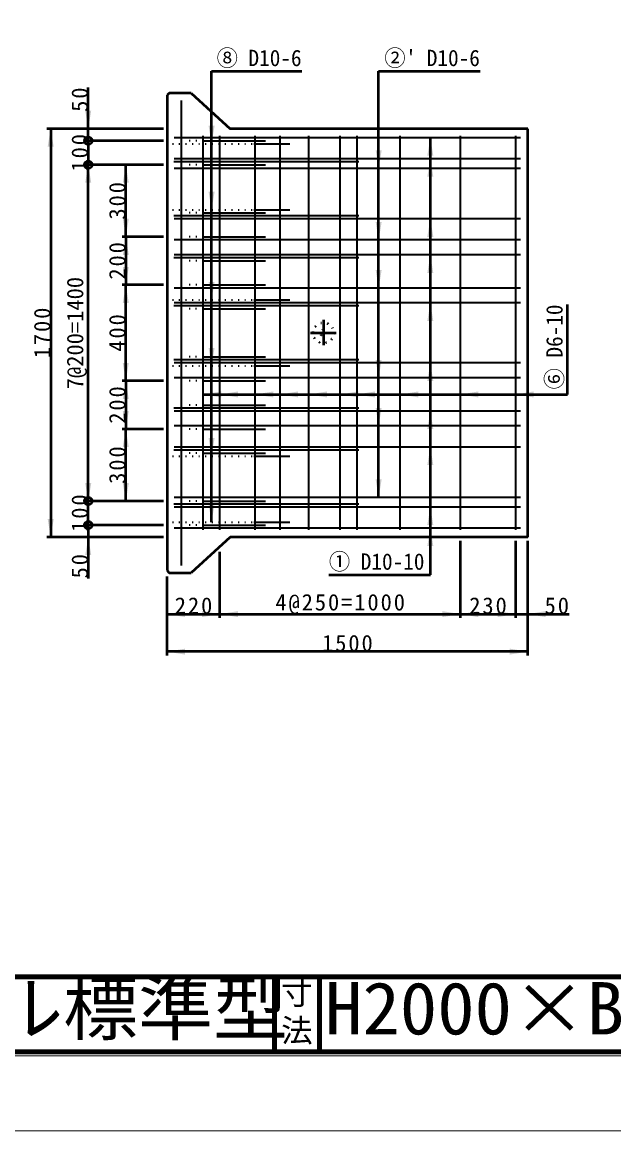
# Model space of a CAD drawing. Units: millimetres, scale not verified. Extents: x -2102 to 2102, y -1485 to 1485.
# Drawn here: x 47 to 834, y -1485 to -8 of the extents above; entities that cross this region are included whole.
import ezdxf
from ezdxf.enums import TextEntityAlignment as Align

# ---------------------------------------------------------------- set-up
doc = ezdxf.new("R2010")
doc.units = ezdxf.units.MM
doc.header["$LTSCALE"] = 5
doc.linetypes.add('DOTTED', pattern=[1.75, 0.25, -1.5])
doc.linetypes.add('LONG_DASHED_DOTTED', pattern=[15.25, 12, -1.5, 0.25, -1.5])
doc.layers.add('0-0_V-nasSTD', color=7, linetype='Continuous', lineweight=50)
doc.layers.add('0-1_0', color=7, linetype='Continuous', lineweight=100)
doc.styles.add('ＭＳ ゴシック', font='')
doc.styles.get('ＭＳ ゴシック').set_extended_font_data('MS Gothic')

msp = doc.modelspace()

# ---------------------------------------------------------------- linework, layer by layer
at = {"layer": '0-0_V-nasSTD'}
for p, q in [((298.903, -73.386), (418.903, -73.386)), ((298.903, -674.186), (298.903, -73.386)), ((521.303, -73.386), (656.303, -73.386)), ((521.303, -641.386), (521.303, -73.386)), ((242.583, -102.666), (239.703, -105.546)), ((271.703, -102.666), (242.583, -102.666)), ((271.703, -102.666), (323.666, -150.186)), ((239.703, -105.546), (239.703, -738.826)), ((234.703, -150.186), (79.703, -150.186)), ((84.703, -150.186), (84.703, -694.186)), ((719.703, -150.186), (323.666, -150.186)), ((590.103, -744.186), (590.103, -162.186)), ((719.703, -694.186), (719.703, -150.186)), ((234.703, -166.186), (129.703, -166.186)), ((134.703, -166.186), (134.703, -198.186)), ((234.703, -198.186), (129.703, -198.186)), ((134.703, -646.186), (134.703, -198.186)), ((184.703, -294.186), (184.703, -198.186)), ((234.703, -294.186), (179.703, -294.186)), ((184.703, -294.186), (184.703, -358.186)), ((234.703, -358.186), (179.703, -358.186)), ((184.703, -486.186), (184.703, -358.186)), ((772.703, -504.106), (772.703, -384.106)), ((234.703, -486.186), (179.703, -486.186)), ((184.703, -486.186), (184.703, -550.186)), ((287.703, -504.106), (772.703, -504.106)), ((234.703, -550.186), (179.703, -550.186)), ((184.703, -646.186), (184.703, -550.186)), ((234.703, -646.186), (129.703, -646.186)), ((134.703, -678.186), (134.703, -646.186)), ((234.703, -678.186), (129.703, -678.186)), ((234.703, -694.186), (79.703, -694.186)), ((323.666, -694.186), (271.703, -741.706)), ((719.703, -694.186), (323.666, -694.186)), ((630.103, -801.706), (630.103, -699.186)), ((703.703, -801.706), (703.703, -699.186)), ((719.703, -851.706), (719.703, -699.186)), ((310.103, -801.706), (310.103, -713.706)), ((239.703, -738.826), (242.583, -741.706)), ((239.703, -851.706), (239.703, -746.706)), ((242.583, -741.706), (271.703, -741.706)), ((455.103, -744.186), (590.103, -744.186)), ((239.703, -796.706), (310.103, -796.706)), ((310.103, -796.706), (630.103, -796.706)), ((630.103, -796.706), (703.703, -796.706)), ((719.703, -846.706), (239.703, -846.706))]:
    msp.add_line(p, q, dxfattribs=at)
at = {"layer": '0-0_V-nasSTD', "lineweight": 35}
for p, q in [((258.423, -112.586), (258.423, -731.786)), ((710.103, -162.186), (249.303, -162.186)), ((287.703, -684.586), (287.703, -159.786)), ((310.103, -684.586), (310.103, -159.786)), ((357.143, -684.586), (357.143, -159.786)), ((390.103, -684.586), (390.103, -159.786)), ((428.503, -684.586), (428.503, -159.786)), ((470.103, -684.586), (470.103, -159.786)), ((492.503, -684.586), (492.503, -159.786)), ((550.103, -684.586), (550.103, -159.786)), ((630.103, -684.586), (630.103, -159.786)), ((703.703, -684.586), (703.703, -159.786)), ((287.949, -166.186), (370.829, -166.186)), ((355.015, -170.186), (403.015, -170.186)), ((710.103, -190.186), (249.303, -190.186)), ((495.063, -194.186), (248.663, -194.186)), ((710.103, -202.986), (249.303, -202.986)), ((287.949, -198.186), (370.829, -198.186)), ((287.949, -262.186), (370.829, -262.186)), ((355.015, -258.186), (403.015, -258.186)), ((495.063, -266.186), (248.663, -266.186)), ((710.103, -270.186), (249.303, -270.186)), ((287.949, -294.186), (370.829, -294.186)), ((710.103, -298.346), (249.303, -298.346)), ((495.063, -322.186), (248.663, -322.186)), ((710.103, -318.186), (249.303, -318.186)), ((287.949, -326.186), (370.829, -326.186)), ((710.103, -362.346), (249.303, -362.346)), ((287.949, -358.186), (370.829, -358.186)), ((710.103, -382.186), (249.303, -382.186)), ((355.015, -378.186), (403.015, -378.186)), ((495.063, -386.186), (248.663, -386.186)), ((287.699, -390.186), (370.579, -390.186)), ((287.699, -454.186), (370.579, -454.186)), ((495.063, -458.186), (248.663, -458.186)), ((710.103, -462.186), (249.303, -462.186)), ((355.015, -466.186), (403.015, -466.186)), ((710.103, -482.026), (249.303, -482.026)), ((287.949, -486.186), (370.829, -486.186)), ((495.063, -522.186), (248.663, -522.186)), ((710.103, -526.186), (249.303, -526.186)), ((287.949, -518.186), (370.829, -518.186)), ((710.103, -546.026), (249.303, -546.026)), ((287.949, -550.186), (370.829, -550.186)), ((710.103, -574.186), (249.303, -574.186)), ((495.063, -578.186), (248.663, -578.186)), ((287.949, -582.186), (370.829, -582.186)), ((355.015, -586.186), (403.015, -586.186)), ((710.103, -641.386), (249.303, -641.386)), ((287.949, -646.186), (370.829, -646.186)), ((495.063, -650.186), (248.663, -650.186)), ((710.103, -654.186), (249.303, -654.186)), ((287.949, -678.186), (370.829, -678.186)), ((355.015, -674.186), (403.015, -674.186)), ((710.103, -682.186), (249.303, -682.186))]:
    msp.add_line(p, q, dxfattribs=at)
at = {"layer": '0-0_V-nasSTD', "linetype": 'DOTTED', "lineweight": 35}
for p, q in [((246.743, -170.186), (355.015, -170.186)), ((287.949, -166.186), (262.099, -166.186)), ((287.949, -198.186), (262.099, -198.186)), ((246.743, -258.186), (355.015, -258.186)), ((287.949, -262.186), (262.099, -262.186)), ((287.949, -294.186), (262.099, -294.186)), ((287.949, -326.186), (262.099, -326.186)), ((287.949, -358.186), (262.099, -358.186)), ((246.743, -378.186), (355.015, -378.186)), ((287.699, -390.186), (261.849, -390.186)), ((287.699, -454.186), (261.849, -454.186)), ((246.743, -466.186), (355.015, -466.186)), ((287.949, -486.186), (262.099, -486.186)), ((287.949, -518.186), (262.099, -518.186)), ((287.949, -550.186), (262.099, -550.186)), ((246.743, -586.186), (355.015, -586.186)), ((287.949, -582.186), (262.099, -582.186)), ((287.949, -646.186), (262.099, -646.186)), ((246.743, -674.186), (355.015, -674.186)), ((287.949, -678.186), (262.099, -678.186))]:
    msp.add_line(p, q, dxfattribs=at)
at = {"layer": '0-0_V-nasSTD', "linetype": 'LONG_DASHED_DOTTED'}
for p, q in [((447.703, -404.746), (447.703, -438.666)), ((430.743, -422.186), (464.663, -422.186))]:
    msp.add_line(p, q, dxfattribs=at)
at = {"layer": '0-0_V-nasSTD', "lineweight": 100}
for p, q in [((382.5, -1280), (382.5, -1380)), ((442.5, -1280), (442.5, -1380)), ((-1997.5, -1380), (1997.5, -1380))]:
    msp.add_line(p, q, dxfattribs=at)
at = {"layer": '0-0_V-nasSTD', "lineweight": 18}
for points in [[(-2102.5, -1485), (-2102.5, 1485), (2102.5, 1485), (2102.5, -1485)], [(-2002.5, -1385), (-2002.5, 1385), (2002.5, 1385), (2002.5, -1385)]]:
    msp.add_lwpolyline(points, close=True, dxfattribs=at)
at = {"layer": '0-0_V-nasSTD'}
for points in [[(134.703, -166.186), (134.703, -150.186), (134.703, -95.186)], [(134.703, -678.186), (134.703, -694.186), (134.703, -749.186)], [(703.703, -796.706), (719.703, -796.706), (774.703, -796.706)]]:
    msp.add_lwpolyline(points, dxfattribs=at)
for centre in [(134.703, -166.186), (134.703, -198.186), (134.703, -646.186), (134.703, -678.186)]:
    msp.add_circle(centre, 5, dxfattribs=at)
at = {"layer": '0-0_V-nasSTD', "linetype": 'DOTTED'}
for radius in [13.76, 4]:
    msp.add_circle((447.703, -422.186), radius, dxfattribs=at)
at = {"layer": '0-0_V-nasSTD'}
for points in [[(130.703, -126.186), (134.703, -150.186), (134.703, -126.186)], [(134.703, -150.186), (134.703, -126.186), (138.703, -126.186)], [(294.903, -146.186), (298.903, -170.186), (298.903, -146.186)], [(298.903, -170.186), (298.903, -146.186), (302.903, -146.186)], [(80.703, -174.186), (84.703, -174.186), (84.703, -150.186)], [(84.703, -174.186), (84.703, -150.186), (88.703, -174.186)], [(586.103, -186.186), (590.103, -186.186), (590.103, -162.186)], [(590.103, -186.186), (590.103, -162.186), (594.103, -186.186)], [(517.303, -178.986), (521.303, -202.986), (521.303, -178.986)], [(521.303, -202.986), (521.303, -178.986), (525.303, -178.986)], [(586.103, -214.186), (590.103, -214.186), (590.103, -190.186)], [(590.103, -214.186), (590.103, -190.186), (594.103, -214.186)], [(130.703, -222.186), (134.703, -222.186), (134.703, -198.186)], [(134.703, -222.186), (134.703, -198.186), (138.703, -222.186)], [(180.703, -222.186), (184.703, -222.186), (184.703, -198.186)], [(184.703, -222.186), (184.703, -198.186), (188.703, -222.186)], [(294.903, -234.186), (298.903, -258.186), (298.903, -234.186)], [(298.903, -258.186), (298.903, -234.186), (302.903, -234.186)], [(180.703, -270.186), (184.703, -294.186), (184.703, -270.186)], [(184.703, -294.186), (184.703, -270.186), (188.703, -270.186)], [(517.303, -274.346), (521.303, -298.346), (521.303, -274.346)], [(521.303, -298.346), (521.303, -274.346), (525.303, -274.346)], [(586.103, -294.186), (590.103, -294.186), (590.103, -270.186)], [(590.103, -294.186), (590.103, -270.186), (594.103, -294.186)], [(180.703, -318.186), (184.703, -318.186), (184.703, -294.186)], [(184.703, -318.186), (184.703, -294.186), (188.703, -318.186)], [(586.103, -342.186), (590.103, -342.186), (590.103, -318.186)], [(590.103, -342.186), (590.103, -318.186), (594.103, -342.186)], [(180.703, -334.186), (184.703, -358.186), (184.703, -334.186)], [(184.703, -358.186), (184.703, -334.186), (188.703, -334.186)], [(517.303, -338.346), (521.303, -362.346), (521.303, -338.346)], [(521.303, -362.346), (521.303, -338.346), (525.303, -338.346)], [(294.903, -354.186), (298.903, -378.186), (298.903, -354.186)], [(298.903, -378.186), (298.903, -354.186), (302.903, -354.186)], [(180.703, -382.186), (184.703, -382.186), (184.703, -358.186)], [(184.703, -382.186), (184.703, -358.186), (188.703, -382.186)], [(586.103, -406.186), (590.103, -406.186), (590.103, -382.186)], [(590.103, -406.186), (590.103, -382.186), (594.103, -406.186)], [(294.903, -442.186), (298.903, -466.186), (298.903, -442.186)], [(298.903, -466.186), (298.903, -442.186), (302.903, -442.186)], [(180.703, -462.186), (184.703, -486.186), (184.703, -462.186)], [(184.703, -486.186), (184.703, -462.186), (188.703, -462.186)], [(517.303, -458.026), (521.303, -482.026), (521.303, -458.026)], [(521.303, -482.026), (521.303, -458.026), (525.303, -458.026)], [(586.103, -486.186), (590.103, -486.186), (590.103, -462.186)], [(590.103, -486.186), (590.103, -462.186), (594.103, -486.186)], [(180.703, -510.186), (184.703, -510.186), (184.703, -486.186)], [(184.703, -510.186), (184.703, -486.186), (188.703, -510.186)], [(287.703, -504.106), (311.703, -504.106), (311.703, -500.106)], [(310.103, -504.106), (334.103, -504.106), (334.103, -500.106)], [(357.143, -504.106), (381.143, -504.106), (381.143, -500.106)], [(390.103, -504.106), (414.103, -504.106), (414.103, -500.106)], [(428.503, -504.106), (452.503, -504.106), (452.503, -500.106)], [(470.103, -504.106), (494.103, -504.106), (494.103, -500.106)], [(492.503, -504.106), (516.503, -504.106), (516.503, -500.106)], [(550.103, -504.106), (574.103, -504.106), (574.103, -500.106)], [(630.103, -504.106), (654.103, -504.106), (654.103, -500.106)], [(703.703, -504.106), (727.703, -504.106), (727.703, -500.106)], [(287.703, -504.106), (311.703, -508.106), (311.703, -504.106)], [(310.103, -504.106), (334.103, -508.106), (334.103, -504.106)], [(357.143, -504.106), (381.143, -508.106), (381.143, -504.106)], [(390.103, -504.106), (414.103, -508.106), (414.103, -504.106)], [(428.503, -504.106), (452.503, -508.106), (452.503, -504.106)], [(470.103, -504.106), (494.103, -508.106), (494.103, -504.106)], [(492.503, -504.106), (516.503, -508.106), (516.503, -504.106)], [(550.103, -504.106), (574.103, -508.106), (574.103, -504.106)], [(630.103, -504.106), (654.103, -508.106), (654.103, -504.106)], [(703.703, -504.106), (727.703, -508.106), (727.703, -504.106)], [(180.703, -526.186), (184.703, -550.186), (184.703, -526.186)], [(184.703, -550.186), (184.703, -526.186), (188.703, -526.186)], [(517.303, -522.026), (521.303, -546.026), (521.303, -522.026)], [(521.303, -546.026), (521.303, -522.026), (525.303, -522.026)], [(586.103, -550.186), (590.103, -550.186), (590.103, -526.186)], [(590.103, -550.186), (590.103, -526.186), (594.103, -550.186)], [(180.703, -574.186), (184.703, -574.186), (184.703, -550.186)], [(184.703, -574.186), (184.703, -550.186), (188.703, -574.186)], [(294.903, -562.186), (298.903, -586.186), (298.903, -562.186)], [(298.903, -586.186), (298.903, -562.186), (302.903, -562.186)], [(586.103, -598.186), (590.103, -598.186), (590.103, -574.186)], [(590.103, -598.186), (590.103, -574.186), (594.103, -598.186)], [(517.303, -617.386), (521.303, -641.386), (521.303, -617.386)], [(521.303, -641.386), (521.303, -617.386), (525.303, -617.386)], [(130.703, -622.186), (134.703, -646.186), (134.703, -622.186)], [(134.703, -646.186), (134.703, -622.186), (138.703, -622.186)], [(180.703, -622.186), (184.703, -646.186), (184.703, -622.186)], [(184.703, -646.186), (184.703, -622.186), (188.703, -622.186)], [(294.903, -650.186), (298.903, -674.186), (298.903, -650.186)], [(298.903, -674.186), (298.903, -650.186), (302.903, -650.186)], [(586.103, -678.186), (590.103, -678.186), (590.103, -654.186)], [(590.103, -678.186), (590.103, -654.186), (594.103, -678.186)], [(80.703, -670.186), (84.703, -694.186), (84.703, -670.186)], [(84.703, -694.186), (84.703, -670.186), (88.703, -670.186)], [(586.103, -706.186), (590.103, -706.186), (590.103, -682.186)], [(590.103, -706.186), (590.103, -682.186), (594.103, -706.186)], [(130.703, -718.186), (134.703, -718.186), (134.703, -694.186)], [(134.703, -718.186), (134.703, -694.186), (138.703, -718.186)], [(239.703, -796.706), (263.703, -796.706), (263.703, -792.706)], [(239.703, -796.706), (263.703, -800.706), (263.703, -796.706)], [(286.103, -796.706), (286.103, -792.706), (310.103, -796.706)], [(286.103, -800.706), (286.103, -796.706), (310.103, -796.706)], [(310.103, -796.706), (334.103, -796.706), (334.103, -792.706)], [(310.103, -796.706), (334.103, -800.706), (334.103, -796.706)], [(606.103, -796.706), (606.103, -792.706), (630.103, -796.706)], [(606.103, -800.706), (606.103, -796.706), (630.103, -796.706)], [(630.103, -796.706), (654.103, -796.706), (654.103, -792.706)], [(630.103, -796.706), (654.103, -800.706), (654.103, -796.706)], [(679.703, -796.706), (679.703, -792.706), (703.703, -796.706)], [(679.703, -800.706), (679.703, -796.706), (703.703, -796.706)], [(719.703, -796.706), (743.703, -796.706), (743.703, -792.706)], [(719.703, -796.706), (743.703, -800.706), (743.703, -796.706)], [(239.703, -846.706), (263.703, -846.706), (263.703, -842.706)], [(239.703, -846.706), (263.703, -850.706), (263.703, -846.706)], [(695.703, -846.706), (695.703, -842.706), (719.703, -846.706)], [(695.703, -850.706), (695.703, -846.706), (719.703, -846.706)]]:
    msp.add_solid(points, dxfattribs=at)
at = {"layer": '0-1_0'}
msp.add_line((-1997.5, -1280), (1997.5, -1280), dxfattribs=at)

# ---------------------------------------------------------------- texts
at = {"layer": '0-0_V-nasSTD', "style": 'ＭＳ ゴシック'}
for s, height, width, p in [('⑧ D10-6', 21.85, 0.95, (305.633, -73.386)), ("②' D10-6", 21.85, 0.95, (528.874, -73.386)), ('① D10-10', 21.85, 0.95, (455.103, -744.186)), ('1stタッチウォール標準型', 69.65, 1.05, (-746.25, -1377.53)), ('H2000×B1500×L1997×t100', 69.65, 1.05, (450, -1377.492))]:
    msp.add_text(s, height=height, dxfattribs=dict(at, width=width)).set_placement(p, align=Align.BOTTOM_LEFT)
msp.add_text('7@200=1400', height=21.99, rotation=90, dxfattribs=at).set_placement((134.703, -497.186), align=Align.BOTTOM_LEFT)
at = {"layer": '0-0_V-nasSTD', "style": 'ＭＳ ゴシック', "width": 0.95}
msp.add_text('⑥ D6-10', height=21.85, rotation=90, dxfattribs=at).set_placement((772.703, -497.376), align=Align.BOTTOM_LEFT)
at = {"layer": '0-0_V-nasSTD', "style": 'ＭＳ ゴシック'}
for s, p in [('寸', (391.482, -1326.001)), ('法', (391.476, -1375.99))]:
    msp.add_text(s, height=30.79, dxfattribs=at).set_placement(p, align=Align.BOTTOM_LEFT)
at = {"layer": '0-0_V-nasSTD', "char_height": 21.99, "attachment_point": 7, "rotation": 90, "style": 'ＭＳ ゴシック'}
for s, insert in [('\\T1.17;50', (134.703, -127.686)), ('\\T1.17;100', (134.703, -207.186)), ('\\T1.17;300', (184.703, -271.186)), ('\\T1.17;200', (184.703, -351.186)), ('\\T1.17;1700', (84.703, -455.936)), ('\\T1.17;400', (184.703, -447.186)), ('\\T1.17;200', (184.703, -543.186)), ('\\T1.17;300', (184.703, -623.186)), ('\\T1.17;100', (134.703, -687.186)), ('\\T1.17;50', (134.703, -749.186))]:
    msp.add_mtext(s, dxfattribs=dict(at, insert=insert))
at = {"layer": '0-0_V-nasSTD', "char_height": 21.99, "attachment_point": 7, "style": 'ＭＳ ゴシック'}
for s, insert in [('\\T1.17;220', (249.903, -796.706)), ('\\T1.17;4@250=1000', (383.853, -796.706)), ('\\T1.17;230', (641.903, -796.706)), ('\\T1.17;50', (742.203, -796.706)), ('\\T1.17;1500', (445.953, -846.706))]:
    msp.add_mtext(s, dxfattribs=dict(at, insert=insert))

doc.saveas('drawing.dxf')
